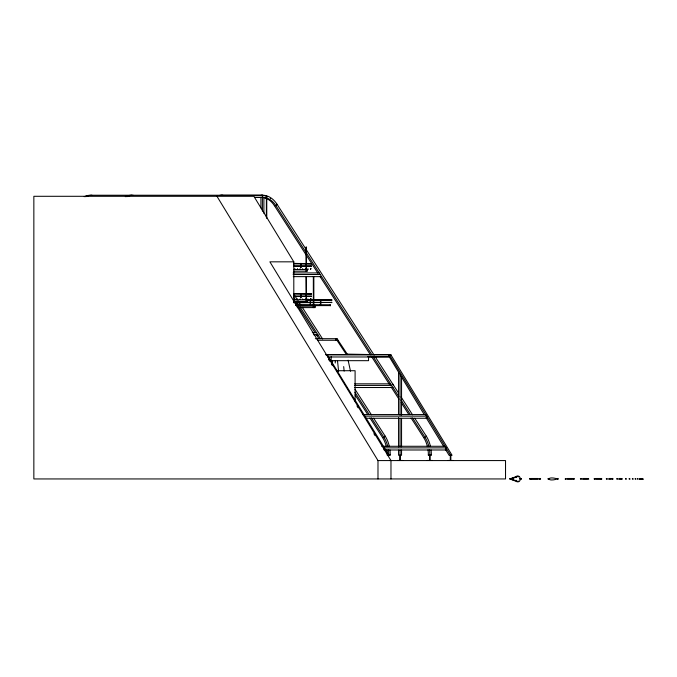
<?xml version="1.0" encoding="UTF-8"?>
<svg xmlns="http://www.w3.org/2000/svg" width="677" height="677" viewBox="0 0 677 677"><rect width="100%" height="100%" fill="white"/><g stroke="black" fill="none" stroke-linecap="round" stroke-linejoin="round"><path stroke-width="1.02" d="M306.486 301.383L306.283 277.231M306.486 271.232L306.283 247.08M335.242 362.982L335.276 360.748M565.752 478.977C563.425 479.172 568.13 478.664 565.845 479.011M640.857 479.011L641.178 478.504M641.957 479.333L641.314 479.384L642.033 478.495M642.871 479.333C643.539 477.488 641.136 479.646 642.989 479.248M294.817 268.955L294.817 269.395M297.431 268.955L297.431 269.395M300.038 268.955L300.038 269.395M294.817 299.116L294.817 299.556M302.653 268.955L302.653 269.395M297.431 299.116L297.431 299.556M305.259 268.955L305.259 269.395M300.038 299.116L300.038 299.556M307.866 268.955L307.866 269.395M302.653 299.116L302.653 299.556M310.481 268.955L310.481 269.395M311.344 263.81L293.513 263.361M305.259 299.116L305.259 299.556M307.866 299.116L307.866 299.556M310.481 299.116L310.481 299.556M311.344 293.97L293.513 293.522M641.407 478.495L640.73 478.884L641.305 479.409M642.651 479.079L642.008 479.384L642.71 479.401M294.918 299.522L294.918 299.149M297.533 299.522L297.533 299.149M300.139 299.522L300.139 299.149M311.242 263.404L311.242 263.852M302.754 299.522L302.754 299.149M305.361 299.522L305.361 299.149M307.976 299.522L307.967 299.132M310.582 299.522L310.582 299.149M332.119 363.126L332.72 361.086M424.293 414.688L388.945 356.22M327.194 355.315L327.338 354.858L388.92 455.282M389.233 355.315L389.385 354.858L450.577 455.282M390.731 355.315L390.883 354.545L325.849 354.545M294.918 269.378L294.918 268.989M297.525 269.378L297.533 268.989M300.139 269.378L300.139 268.989M302.746 269.378L302.754 268.989M305.352 269.378L305.361 268.989M307.967 269.378L307.967 268.972M310.574 269.378L310.582 268.989M311.242 293.564L311.242 294.004M331.671 299.75L331.671 300.241M311.242 265.866L311.242 266.306M311.242 296.027L311.242 296.467M310.887 299.022L310.861 298.557M331.671 302.213L331.671 302.704M347.521 354.545L337.028 338.686L335.91 340.269L335.91 338.686M310.87 268.879L310.87 268.414M295.214 302.213L295.214 302.704M295.527 304.777L330.249 304.76L330.274 305.792M84.219 196.702A27.486 19.43 90 0 1 90.481 195.238L262.625 195.238A27.478 19.43 -90 0 1 276.995 204.217L275.894 205.639L274.397 205.639A25.362 17.94 -90 0 0 261.127 197.354L261.61 197.362M373.645 418.225L385.162 436.132L384.062 437.554L382.564 437.554L369.947 417.946M414.756 418.225L426.282 436.132L425.173 437.554L423.675 437.554L411.057 417.946M299.674 304.768L299.674 305.276M299.784 305.268L299.784 304.777M309.846 304.768L309.846 305.276M309.956 305.268L309.956 304.777M320.026 304.768L320.026 305.276M295.333 302.695L295.333 302.23M331.781 300.241L331.781 299.75L293.911 299.733M330.258 305.319L330.207 304.768M642.456 478.622L642.143 478.495M310.751 268.397L310.751 268.904M310.751 298.549L310.751 299.056M320.136 305.268L320.136 304.777M642.321 479.367L641.779 479.104M514.469 477.59L511.228 478.944L514.469 480.298M516.889 476.236L510.145 478.944L516.889 481.652M538.046 479.409L530.98 479.409L531.039 478.495L538.046 478.487M640.247 478.597L640.044 478.495M555.851 478.487C546.83 476.202 546.644 481.677 555.851 479.409M640.967 479.35L641.441 479.384M513.775 479.409C510.627 481.237 510.61 476.625 513.775 478.487M641.28 478.495L641.457 478.58M511.279 478.495L511.279 479.401M639.773 479.409C641.424 478.91 638.69 478.817 639.528 479.138M531.022 478.487L531.022 479.409M549.352 479.409L549.352 478.487M367.738 356.754L389.241 356.686M221.294 195.281L262.405 195.281M254.527 197.354L263.903 197.413L263.903 213.263M254.654 197.396L261.364 197.396M293.801 302.001L293.801 261.83L269.886 261.83L390.976 460.572L390.976 478.944M293.513 263.895L311.285 263.895M293.513 265.824L311.369 266.086L293.513 266.357M293.911 269.573L307.46 269.573L307.46 271.232L293.835 271.232M293.124 272.933L319.205 272.933M293.107 274.515L320.229 274.515M293.268 276.631L321.592 276.631M293.513 294.046L311.285 294.046M293.513 295.984L311.369 296.247L293.513 296.509M307.434 300.266L331.722 300.266M293.835 301.383L307.46 301.383L307.46 299.733M293.7 302.196L331.874 302.458L293.7 302.729M310.354 303.965L310.718 299.733M295.477 305.285L330.478 305.547L296.475 305.809M297.271 305.953L315.27 305.953L315.27 307.603L297.271 307.603M312.325 332.661L316.54 332.661M313.671 334.776L317.902 334.776M315.355 338.686L337.028 338.686M317.411 340.269L338.077 340.269M346.937 354.122L370.048 354.545M325.849 354.858L390.883 354.858L452.067 455.282L449.079 455.282L445.305 449.096M327.676 356.974L388.666 356.974L388.666 354.858M330.723 360.672L368.55 360.672L368.55 356.584M337.231 370.717L355.095 370.717L355.095 401.376M354.689 383.825L390.587 383.825M392.609 383.825L393.625 385.408M354.663 385.408L391.611 385.408M354.748 387.523L392.965 387.523M362.813 414.569L425.723 414.569L426.688 416.152L426.73 418.268M426.73 416.152L364.649 416.152L363.676 414.569M365.741 418.268L426.925 418.268M381.743 446.278L445.085 446.278L446.058 447.869L446.092 449.985M384.011 447.869L446.092 447.869M385.103 449.985L446.304 449.985M387.236 454.631L390.231 454.631L390.231 455.393L387.236 455.393M428.355 454.631L431.342 454.631L431.342 455.393L428.355 455.393L428.355 454.631A25.371 17.94 90 0 0 428.008 449.731M390.231 460.462L391.365 460.462M397.433 460.462L402.688 460.462M427.221 460.462L432.476 460.462M447.946 460.462L453.201 460.462M216.953 196.296L377.986 460.572L505.533 460.572L505.533 478.944L33.85 478.944L33.85 196.296L253.867 196.296L293.801 261.83M567.385 478.487L572.158 478.487M582.601 478.487L586.891 478.487M596.209 478.487L600 478.487M608.733 478.487L610.866 478.487M618.863 478.487L621.131 478.487M567.385 479.409L572.158 479.409M582.601 479.409L586.891 479.409M596.209 479.409L600 479.409M608.733 479.409L610.866 479.409M618.863 479.409L621.131 479.409M336.96 340.269L346.404 354.545M276.995 204.217L374.136 355.137M375.236 356.838L398.288 392.652M401.029 396.908L412.555 414.815M371.935 354.85L275.894 205.639A25.362 17.94 -90 0 0 262.625 197.354L262.625 195.238M373.035 356.559L398.829 396.629M401.021 400.039L410.355 414.536M412.547 417.946L425.173 437.554A25.371 17.94 -90 0 1 428.922 446.592M274.397 205.639L317.843 273.136M319.95 276.411L370.437 354.85M371.538 356.559L389.343 384.223M391.044 386.863L398.981 399.185M401.173 402.595L408.857 414.536M293.513 293.742L296.805 298.862M297.905 300.563L300.647 304.828M302.297 307.383L322.599 338.932M354.976 389.241L371.445 414.815M293.505 296.873L294.605 298.582M296.247 301.138L298.997 305.403M300.089 307.104L320.399 338.652M354.976 392.364L369.244 414.536M371.436 417.946L384.062 437.554A25.371 17.94 90 0 1 387.811 446.592M294.757 301.138L297.499 305.403M298.599 307.104L315.059 332.686M316.159 334.387L318.901 338.652M355.12 394.928L367.746 414.536M426.002 417.472L426.485 418.268M443.714 446.481L426.451 418.208M328.582 359.343L329.674 361.137M331.307 363.828L332.407 365.622M356.991 405.972L358.082 407.766M373.924 433.762L375.016 435.556M348.113 360.215L350.517 371.25M344.144 371.098L343.688 366.587M338.618 371.36L337.493 360.672M450.84 455.282L450.84 460.462M450.307 455.282L450.307 460.462M430.107 455.282L430.107 460.462M429.844 455.393L429.844 454.631A25.371 17.94 -90 0 0 429.506 449.731M429.582 455.282L429.582 460.462M401.554 377.182L401.554 415.179M401.554 418.344L401.554 446.845M401.554 450.01L401.554 455.282L398.567 455.282L398.567 450.053M400.327 455.282L400.327 460.462M400.065 375.075L400.065 415.179M400.065 418.344L400.065 446.845M400.065 450.01L400.065 455.282M399.794 455.282L399.794 460.462M398.567 372.629L398.567 414.485M398.567 417.624L398.567 446.913M388.733 455.393L388.733 454.631A25.371 17.94 90 0 0 388.395 449.731M384.054 447.869L384.054 449.985M377.986 460.572L377.986 478.944M331.18 356.584L331.18 360.672M320.898 299.733L320.898 303.965M320.441 299.733L320.441 303.965M314.153 305.953L314.153 307.603M313.84 276.588L313.84 307.603M313.341 276.588L313.341 307.603M310.269 299.733L310.269 303.965M306.089 247.003L306.097 271.232M306.089 277.155L306.097 301.383M301.13 263.361L301.13 267.593M301.13 293.522L301.13 297.745M300.757 263.361L300.757 267.593M300.757 293.522L300.757 297.745M266.763 196.296L266.763 218.459M266.374 196.296L266.374 217.402M262.405 197.354L262.405 211.089M260.916 197.354L260.916 207.924M85.708 196.702A27.486 19.43 90 0 1 91.979 195.238M125.33 196.702A27.486 19.43 90 0 1 131.6 195.238M126.819 196.702A27.486 19.43 -90 0 1 133.09 195.238M261.127 195.238A27.478 19.43 -90 0 1 267.322 196.668M270.36 198.539A27.478 19.43 -90 0 1 270.588 198.708M426.282 436.132A27.478 19.43 -90 0 1 430.479 446.532M431.054 449.943A27.478 19.43 -90 0 1 431.342 454.631M423.675 437.554A25.371 17.94 90 0 1 427.424 446.592M223.012 195.315A27.478 19.43 90 0 0 221.514 195.238A27.478 19.43 90 0 0 220.017 195.238M385.162 436.132A27.478 19.43 90 0 1 389.368 446.532M389.944 449.943A27.478 19.43 90 0 1 390.231 454.631M382.564 437.554A25.371 17.94 90 0 1 386.313 446.592M386.897 449.731A25.371 17.94 90 0 1 387.236 454.055M516.483 477.598A2.818 2.023 -90 0 1 519.547 476.777A2.818 2.023 -90 0 1 519.547 481.119A2.818 2.023 -90 0 1 516.483 480.298M515.713 477.598A2.818 1.955 -90 0 1 518.81 476.955M518.709 481.076A2.818 1.955 -90 0 1 515.713 480.298M509.823 478.918C510.636 480.348 510.458 477.429 509.823 478.851M519.902 478.918C520.723 480.365 520.562 477.446 519.902 478.851M520.943 478.918C521.815 480.34 521.544 477.446 520.952 478.851M529.634 478.918C530.531 480.332 530.252 477.463 529.642 478.851M539.027 478.918C539.958 480.332 539.645 477.429 539.027 478.851M539.992 478.918C540.864 480.365 540.711 477.454 540.001 478.851M548.048 478.918C548.962 480.365 548.768 477.403 548.057 478.851M556.706 478.918C557.696 480.34 557.349 477.412 556.714 478.851M557.603 478.918C558.483 480.382 558.415 477.42 557.611 478.851M572.886 478.918C573.834 480.391 573.622 477.387 572.894 478.851M573.698 478.918C574.714 480.374 574.341 477.353 573.664 478.918M580.392 478.918C582.068 480.348 582.085 477.53 580.401 478.851M587.492 478.918C589.735 480.179 588.465 477.607 587.501 478.851M594.186 478.918C595.98 480.518 595.658 477.319 594.194 478.851M594.863 478.918L594.871 478.851M600.465 478.918C601.557 480.365 601.218 477.327 600.465 478.884M601.1 478.918C602.166 480.374 601.878 477.378 601.108 478.851M606.321 478.918C607.472 480.001 608.191 478.004 606.33 478.851M611.754 478.918C612.82 480.399 612.558 477.378 611.763 478.851M612.304 478.918C613.455 480.34 613.007 477.378 612.313 478.851M616.755 478.918C618.727 479.147 617.627 478.774 616.764 478.851M621.325 478.918C623.195 479.121 622.256 478.817 621.334 478.851M625.446 478.918C627.342 479.147 626.259 478.791 625.455 478.851M629.128 478.918C631.345 479.426 629.373 478.461 629.136 478.851M632.352 478.918C634.476 479.426 632.631 478.478 632.36 478.851M635.136 478.918C637.057 479.155 635.593 478.766 635.144 478.851M637.455 478.918C639.071 479.358 638.03 478.639 637.463 478.851"/></g></svg>
